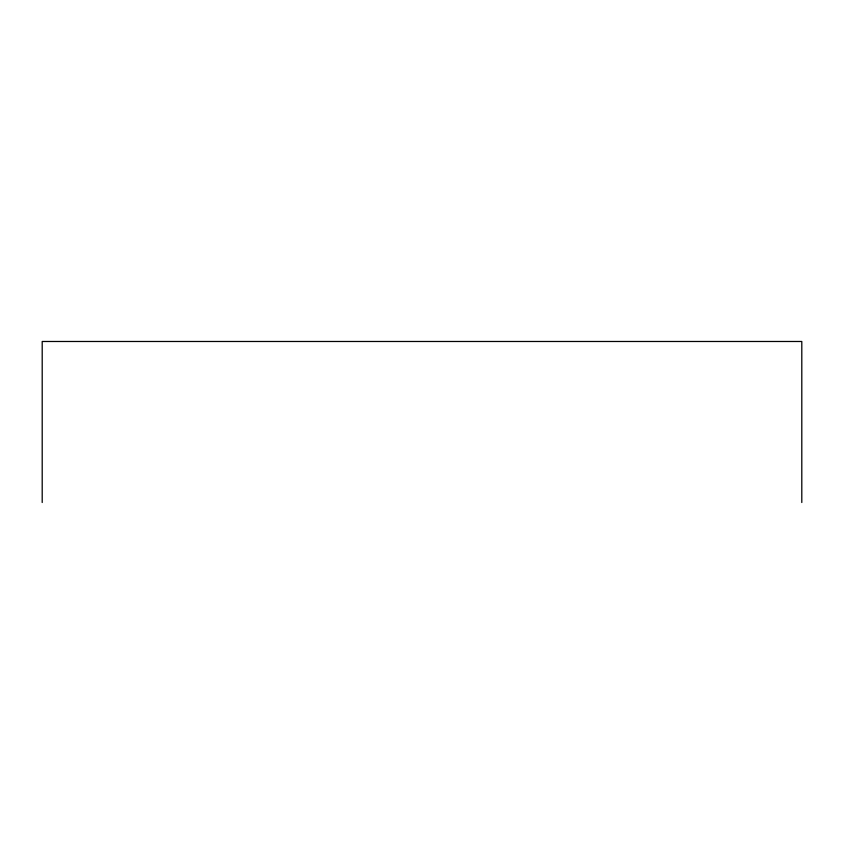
<?xml version="1.0" encoding="UTF-8"?>
<svg xmlns="http://www.w3.org/2000/svg" width="844" height="844" viewBox="0 0 844 844"><rect width="100%" height="100%" fill="white"/><g stroke="black" fill="none" stroke-linecap="round" stroke-linejoin="round"><path stroke-width="1.27" d="M801.8 502.518L801.8 341.482L42.2 341.482L42.2 502.518"/></g></svg>
